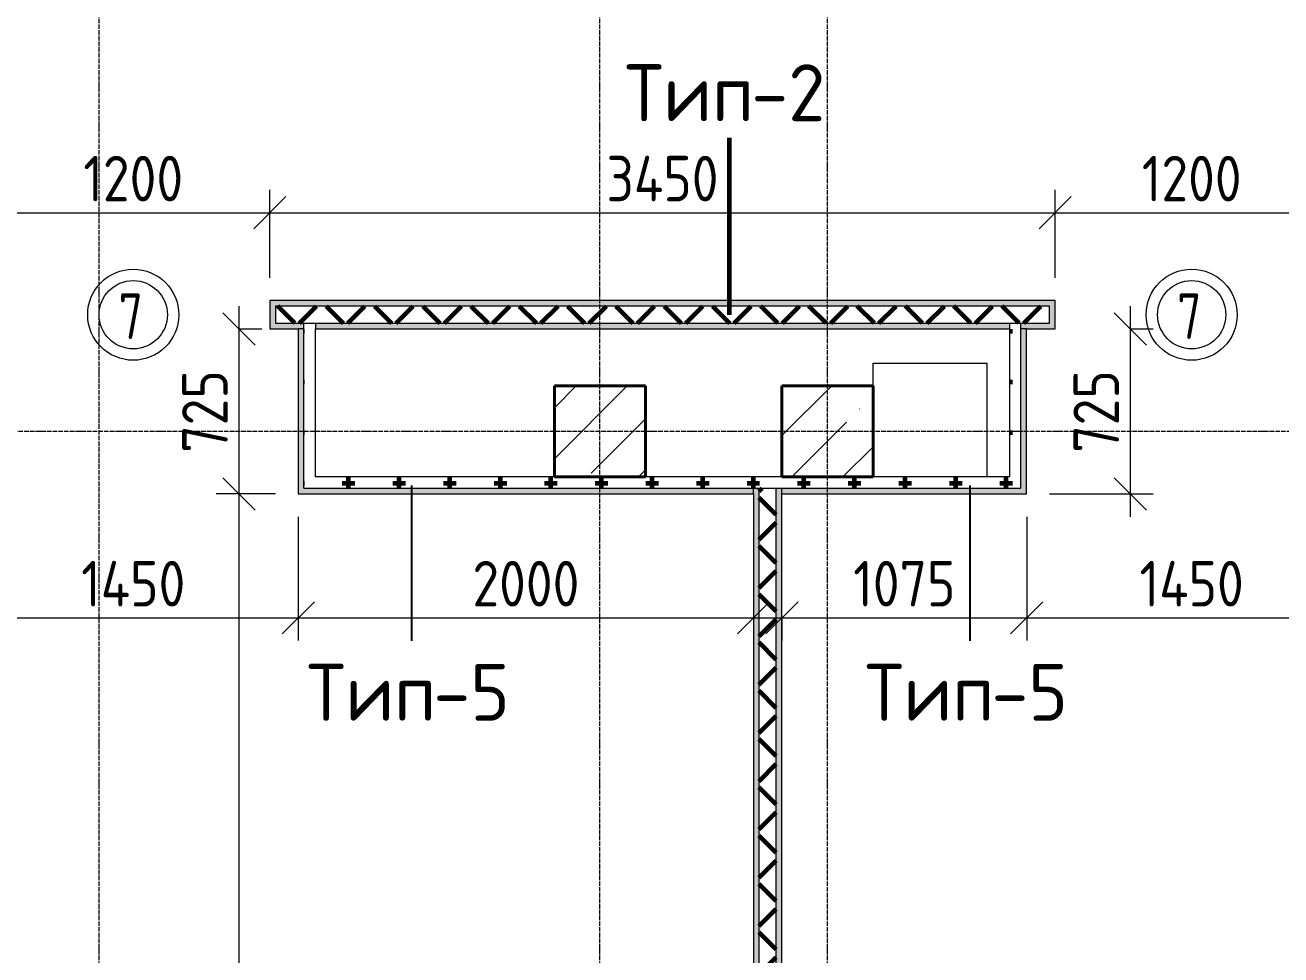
# Model space of a CAD drawing. Header units: millimetres. Extents: x -60946 to 138510, y -262288 to 24501.
# Drawn here: x 12284 to 17801, y -101244 to -97159 of the extents above; entities that cross this region are included whole.
import ezdxf

# ---------------------------------------------------------------- set-up
doc = ezdxf.new("R2010")
doc.units = ezdxf.units.MM
doc.linetypes.add('ADSK_Линия сетки', pattern=[25, 20, -2.5, 0, -2.5])
for name, color, linetype, lineweight in [('2)Тип-2', 3, 'Continuous', 60), ('2)Тип-5', 1, 'Continuous', 60), ('Марки дверей', 7, 'Continuous', 20), ('Несущие колонны', 7, 'Continuous', 18), ('Оси', 7, 'Continuous', 9), ('Перекрытие', 7, 'Continuous', 18), ('Размеры', 7, 'Continuous', 9), ('Стены внутренние', 7, 'Continuous', 18), ('Стены штриховка', 7, 'Continuous', 9)]:
    doc.layers.add(name, color=color, linetype=linetype, lineweight=lineweight)
doc.styles.add('GOST Common_3', font='', dxfattribs={"width": 0.9, "height": 200})
doc.styles.add('GOST Common_4', font='', dxfattribs={"height": 250})
doc.styles.add('GOST Common_B', font='', dxfattribs={"width": 0.8, "height": 200})
doc.styles.get('GOST Common_3').set_extended_font_data('GOST Common')
doc.styles.get('GOST Common_4').set_extended_font_data('GOST Common')
doc.styles.get('GOST Common_B').set_extended_font_data('GOST Common', bold=True)
doc.dimstyles.new('ADSK_Основной_2_0_2', dxfattribs={"dimscale": 304.8, "dimtxt": 201.142999, "dimasz": 0.463911, "dimexe": 0.328084, "dimexo": 0.328084, "dimgap": 0.164042, "dimtad": 1, "dimdec": 3, "dimrnd": 0.001, "dimdsep": 46, "dimtxsty": 'GOST Common_3', "dimblk1": 'OBLIQUE', "dimblk2": 'OBLIQUE', "dimsah": 1, "dimcen": 0.09, "dimdle": 0.328084, "dimazin": 2, "dimtfac": 1, "dimtdec": 4, "dimtix": 1, "dimtmove": 0, "dimatfit": 3, "dimfxl": 1, "dimtvp": 1, "dimtolj": 1, "dimtzin": 0, "dimlwd": 20, "dimlwe": 20, "dimarcsym": 2})
pattern_1 = [(45, (9.36, -97949.04), (-224.5064, 224.5064), []), (45, (233.87, -97949.04), (-224.5064, 224.5064), [396.875, -79.375, 3.353, -76.022])]
pattern_2 = [(0, (9.36, -97949.04), (111.125, 111.125), [55.562, -166.687]), (90, (37.14, -97976.82), (-111.125, 111.125), [55.562, -166.687])]
pattern_3 = [(45, (9.36, -97949.04), (-106.066, 106.066), []), (135, (9.36, -97949.04), (-106.066, -106.066), [])]

# ---------------------------------------------------------------- blocks, each defined once
blk = doc.blocks.new('ADSK_КолоннаЖБ_Прямоугольная - 400x400 мм-1807143-Кладочный план 2-го этаж')
at = {"layer": 'Несущие колонны', "lineweight": 40}
for p, q in [((-200, 200), (200, 200)), ((-200, -200), (-200, 200)), ((200, 200), (200, -200)), ((200, -200), (-200, -200))]:
    blk.add_line(p, q, dxfattribs=at)
blk = doc.blocks.new('_Oblique')
at = {"color": 0, "linetype": 'ByBlock', "lineweight": -2}
blk.add_line((-0.5, -0.5), (0.5, 0.5), dxfattribs=at)
blk = doc.blocks.new('*D4837')
at = {"layer": 'Defpoints', "color": 0, "transparency": 16777216}
for p in [(13484.4, -99219.1), (12034.4, -99663.3), (13484.4, -99763.3)]:
    blk.add_point(p, dxfattribs=at)
at = {"layer": 'Размеры', "color": 0, "lineweight": 20, "transparency": 16777216}
for p, q in [((13484.4, -99319.1), (13484.4, -99863.3)), ((11934.4, -99763.3), (13584.4, -99763.3)), ((12034.4, -99763.3), (12034.4, -99863.3))]:
    blk.add_line(p, q, dxfattribs=at)
at = {"layer": 'Размеры', "color": 0, "lineweight": 20, "transparency": 16777216, "xscale": 141.4, "yscale": 141.4, "zscale": 141.4, "rotation": 180}
blk.add_blockref('_Oblique', (12034.4, -99763.3), dxfattribs=at)
at = {"layer": 'Размеры', "color": 0, "lineweight": 20, "transparency": 16777216, "xscale": 141.4, "yscale": 141.4, "zscale": 141.4}
blk.add_blockref('_Oblique', (13484.4, -99763.3), dxfattribs=at)
at = {"layer": 'Размеры', "color": 0, "lineweight": 9, "transparency": 16777216, "insert": (12759.4, -99613.3), "char_height": 200, "width": 580.928, "attachment_point": 5, "style": 'GOST Common_3'}
blk.add_mtext('\\A1;1450', dxfattribs=at)
blk = doc.blocks.new('*D4838')
at = {"layer": 'Defpoints', "color": 0, "transparency": 16777216}
for p in [(13484.4, -99219.1), (15484.4, -99663.3), (15484.4, -99763.3)]:
    blk.add_point(p, dxfattribs=at)
at = {"layer": 'Размеры', "color": 0, "lineweight": 20, "transparency": 16777216}
for p, q in [((13484.4, -99319.1), (13484.4, -99863.3)), ((13384.4, -99763.3), (15584.4, -99763.3)), ((15484.4, -99763.3), (15484.4, -99863.3))]:
    blk.add_line(p, q, dxfattribs=at)
at = {"layer": 'Размеры', "color": 0, "lineweight": 20, "transparency": 16777216, "xscale": 141.4, "yscale": 141.4, "zscale": 141.4, "rotation": 180}
blk.add_blockref('_Oblique', (13484.4, -99763.3), dxfattribs=at)
at = {"layer": 'Размеры', "color": 0, "lineweight": 20, "transparency": 16777216, "xscale": 141.4, "yscale": 141.4, "zscale": 141.4}
blk.add_blockref('_Oblique', (15484.4, -99763.3), dxfattribs=at)
at = {"layer": 'Размеры', "color": 0, "lineweight": 9, "transparency": 16777216, "insert": (14484.4, -99613.3), "char_height": 200, "width": 605.475, "attachment_point": 5, "style": 'GOST Common_3'}
blk.add_mtext('\\A1;2000', dxfattribs=at)
blk = doc.blocks.new('*D4840')
at = {"layer": 'Defpoints', "color": 0, "transparency": 16777216}
for p in [(13359.4, -97983.5), (12159.4, -98369.1), (13359.4, -98369.1)]:
    blk.add_point(p, dxfattribs=at)
at = {"layer": 'Размеры', "color": 0, "lineweight": 20, "transparency": 16777216}
for p, q in [((12159.4, -98269.1), (12159.4, -97883.5)), ((13359.4, -98269.1), (13359.4, -97883.5)), ((12059.4, -97983.5), (13459.4, -97983.5))]:
    blk.add_line(p, q, dxfattribs=at)
at = {"layer": 'Размеры', "color": 0, "lineweight": 20, "transparency": 16777216, "xscale": 141.4, "yscale": 141.4, "zscale": 141.4, "rotation": 180}
blk.add_blockref('_Oblique', (12159.4, -97983.5), dxfattribs=at)
at = {"layer": 'Размеры', "color": 0, "lineweight": 20, "transparency": 16777216, "xscale": 141.4, "yscale": 141.4, "zscale": 141.4}
blk.add_blockref('_Oblique', (13359.4, -97983.5), dxfattribs=at)
at = {"layer": 'Размеры', "color": 0, "lineweight": 9, "transparency": 16777216, "insert": (12759.4, -97833.5), "char_height": 200, "width": 560.473, "attachment_point": 5, "style": 'GOST Common_3'}
blk.add_mtext('\\A1;1200', dxfattribs=at)
blk = doc.blocks.new('*D4841')
at = {"layer": 'Defpoints', "color": 0, "transparency": 16777216}
for p in [(16809.4, -97983.5), (13359.4, -98369.1), (16809.4, -98369.1)]:
    blk.add_point(p, dxfattribs=at)
at = {"layer": 'Размеры', "color": 0, "lineweight": 20, "transparency": 16777216}
for p, q in [((13359.4, -98269.1), (13359.4, -97883.5)), ((16809.4, -98269.1), (16809.4, -97883.5)), ((13259.4, -97983.5), (16909.4, -97983.5))]:
    blk.add_line(p, q, dxfattribs=at)
at = {"layer": 'Размеры', "color": 0, "lineweight": 20, "transparency": 16777216, "xscale": 141.4, "yscale": 141.4, "zscale": 141.4, "rotation": 180}
blk.add_blockref('_Oblique', (13359.4, -97983.5), dxfattribs=at)
at = {"layer": 'Размеры', "color": 0, "lineweight": 20, "transparency": 16777216, "xscale": 141.4, "yscale": 141.4, "zscale": 141.4}
blk.add_blockref('_Oblique', (16809.4, -97983.5), dxfattribs=at)
at = {"layer": 'Размеры', "color": 0, "lineweight": 9, "transparency": 16777216, "insert": (15084.4, -97833.5), "char_height": 200, "width": 625.93, "attachment_point": 5, "style": 'GOST Common_3'}
blk.add_mtext('\\A1;3450', dxfattribs=at)
blk = doc.blocks.new('*D4842')
at = {"layer": 'Defpoints', "color": 0, "transparency": 16777216}
for p in [(18009.4, -97983.5), (16809.4, -98369.1), (18009.4, -98369.1)]:
    blk.add_point(p, dxfattribs=at)
at = {"layer": 'Размеры', "color": 0, "lineweight": 20, "transparency": 16777216}
for p, q in [((16809.4, -98269.1), (16809.4, -97883.5)), ((18009.4, -98269.1), (18009.4, -97883.5)), ((16709.4, -97983.5), (18109.4, -97983.5))]:
    blk.add_line(p, q, dxfattribs=at)
at = {"layer": 'Размеры', "color": 0, "lineweight": 20, "transparency": 16777216, "xscale": 141.4, "yscale": 141.4, "zscale": 141.4, "rotation": 180}
blk.add_blockref('_Oblique', (16809.4, -97983.5), dxfattribs=at)
at = {"layer": 'Размеры', "color": 0, "lineweight": 20, "transparency": 16777216, "xscale": 141.4, "yscale": 141.4, "zscale": 141.4}
blk.add_blockref('_Oblique', (18009.4, -97983.5), dxfattribs=at)
at = {"layer": 'Размеры', "color": 0, "lineweight": 9, "transparency": 16777216, "insert": (17409.4, -97833.5), "char_height": 200, "width": 560.473, "attachment_point": 5, "style": 'GOST Common_3'}
blk.add_mtext('\\A1;1200', dxfattribs=at)
blk = doc.blocks.new('*D4846')
at = {"layer": 'Defpoints', "color": 0, "transparency": 16777216}
for p in [(13224.1, -99219.1), (13484.4, -99219.1), (13124.1, -104894.1)]:
    blk.add_point(p, dxfattribs=at)
at = {"layer": 'Размеры', "color": 0, "lineweight": 20, "transparency": 16777216}
for p, q in [((13224.1, -104994.1), (13224.1, -99119.1)), ((13384.4, -99219.1), (13124.1, -99219.1)), ((13224.1, -104894.1), (13324.1, -104894.1))]:
    blk.add_line(p, q, dxfattribs=at)
at = {"layer": 'Размеры', "color": 0, "lineweight": 20, "transparency": 16777216, "xscale": 141.4, "yscale": 141.4, "zscale": 141.4}
for p, rotation in [((13224.1, -99219.1), 90), ((13224.1, -104894.1), 270)]:
    blk.add_blockref('_Oblique', p, dxfattribs=dict(at, rotation=rotation))
at = {"layer": 'Размеры', "color": 0, "lineweight": 9, "transparency": 16777216, "insert": (13074.1, -102056.6), "char_height": 200, "width": 605.475, "attachment_point": 5, "rotation": 90, "style": 'GOST Common_3'}
blk.add_mtext('\\A1;5675', dxfattribs=at)
blk = doc.blocks.new('*D4847')
at = {"layer": 'Defpoints', "color": 0, "transparency": 16777216}
for p in [(13124.1, -98494.1), (13224.1, -98494.1), (13484.4, -99219.1)]:
    blk.add_point(p, dxfattribs=at)
at = {"layer": 'Размеры', "color": 0, "lineweight": 20, "transparency": 16777216}
for p, q in [((13224.1, -99319.1), (13224.1, -98394.1)), ((13224.1, -98494.1), (13324.1, -98494.1)), ((13384.4, -99219.1), (13124.1, -99219.1))]:
    blk.add_line(p, q, dxfattribs=at)
at = {"layer": 'Размеры', "color": 0, "lineweight": 20, "transparency": 16777216, "xscale": 141.4, "yscale": 141.4, "zscale": 141.4}
for p, rotation in [((13224.1, -98494.1), 90), ((13224.1, -99219.1), 270)]:
    blk.add_blockref('_Oblique', p, dxfattribs=dict(at, rotation=rotation))
at = {"layer": 'Размеры', "color": 0, "lineweight": 9, "transparency": 16777216, "insert": (13074.1, -98856.6), "char_height": 200, "width": 454.106, "attachment_point": 5, "rotation": 90, "style": 'GOST Common_3'}
blk.add_mtext('\\A1;725', dxfattribs=at)
blk = doc.blocks.new('*D4848')
at = {"layer": 'Defpoints', "color": 0, "transparency": 16777216}
for p in [(16684.4, -99219.1), (15609.4, -99663.3), (16684.4, -99763.3)]:
    blk.add_point(p, dxfattribs=at)
at = {"layer": 'Размеры', "color": 0, "lineweight": 20, "transparency": 16777216}
for p, q in [((16684.4, -99319.1), (16684.4, -99863.3)), ((15509.4, -99763.3), (16784.4, -99763.3)), ((15609.4, -99763.3), (15609.4, -99863.3))]:
    blk.add_line(p, q, dxfattribs=at)
at = {"layer": 'Размеры', "color": 0, "lineweight": 20, "transparency": 16777216, "xscale": 141.4, "yscale": 141.4, "zscale": 141.4, "rotation": 180}
blk.add_blockref('_Oblique', (15609.4, -99763.3), dxfattribs=at)
at = {"layer": 'Размеры', "color": 0, "lineweight": 20, "transparency": 16777216, "xscale": 141.4, "yscale": 141.4, "zscale": 141.4}
blk.add_blockref('_Oblique', (16684.4, -99763.3), dxfattribs=at)
at = {"layer": 'Размеры', "color": 0, "lineweight": 9, "transparency": 16777216, "insert": (16146.9, -99613.3), "char_height": 200, "width": 560.473, "attachment_point": 5, "style": 'GOST Common_3'}
blk.add_mtext('\\A1;1075', dxfattribs=at)
blk = doc.blocks.new('*D4849')
at = {"layer": 'Defpoints', "color": 0, "transparency": 16777216}
for p in [(16684.4, -99219.1), (18134.4, -99219.1), (18134.4, -99763.3)]:
    blk.add_point(p, dxfattribs=at)
at = {"layer": 'Размеры', "color": 0, "lineweight": 20, "transparency": 16777216}
for p, q in [((16684.4, -99319.1), (16684.4, -99863.3)), ((18134.4, -99319.1), (18134.4, -99863.3)), ((16584.4, -99763.3), (18234.4, -99763.3))]:
    blk.add_line(p, q, dxfattribs=at)
at = {"layer": 'Размеры', "color": 0, "lineweight": 20, "transparency": 16777216, "xscale": 141.4, "yscale": 141.4, "zscale": 141.4, "rotation": 180}
blk.add_blockref('_Oblique', (16684.4, -99763.3), dxfattribs=at)
at = {"layer": 'Размеры', "color": 0, "lineweight": 20, "transparency": 16777216, "xscale": 141.4, "yscale": 141.4, "zscale": 141.4}
blk.add_blockref('_Oblique', (18134.4, -99763.3), dxfattribs=at)
at = {"layer": 'Размеры', "color": 0, "lineweight": 9, "transparency": 16777216, "insert": (17409.4, -99613.3), "char_height": 200, "width": 580.928, "attachment_point": 5, "style": 'GOST Common_3'}
blk.add_mtext('\\A1;1450', dxfattribs=at)
blk = doc.blocks.new('*D4851')
at = {"layer": 'Defpoints', "color": 0, "transparency": 16777216}
for p in [(17040, -98494.1), (17140, -98494.1), (16684.4, -99219.1)]:
    blk.add_point(p, dxfattribs=at)
at = {"layer": 'Размеры', "color": 0, "lineweight": 20, "transparency": 16777216}
for p, q in [((17140, -99319.1), (17140, -98394.1)), ((17140, -98494.1), (17240, -98494.1)), ((16784.4, -99219.1), (17240, -99219.1))]:
    blk.add_line(p, q, dxfattribs=at)
at = {"layer": 'Размеры', "color": 0, "lineweight": 20, "transparency": 16777216, "xscale": 141.4, "yscale": 141.4, "zscale": 141.4}
for p, rotation in [((17140, -98494.1), 90), ((17140, -99219.1), 270)]:
    blk.add_blockref('_Oblique', p, dxfattribs=dict(at, rotation=rotation))
at = {"layer": 'Размеры', "color": 0, "lineweight": 9, "transparency": 16777216, "insert": (16990, -98856.6), "char_height": 200, "width": 454.106, "attachment_point": 5, "rotation": 90, "style": 'GOST Common_3'}
blk.add_mtext('\\A1;725', dxfattribs=at)
blk = doc.blocks.new('М_двери1 - Марка экземпляра 2-3719212-Кладочный план 2-го этаж')
at = {"layer": 'Марки дверей'}
for radius in [2, 1.5]:
    blk.add_circle((0, 0), radius, dxfattribs=at)

msp = doc.modelspace()

# ---------------------------------------------------------------- hatches: boundary and pattern name
at = {"layer": '2)Тип-2'}
h = msp.add_hatch(color=256, dxfattribs=at)
h.paths.add_polyline_path([(8609.3615, -98394.0666), (8709.3615, -98394.0666), (8709.3615, -98369.0666), (8609.3615, -98369.0666)])
h.paths.add_polyline_path([(22134.3615, -98394.0666), (22134.3615, -98369.0666), (18034.3615, -98369.0666), (18034.3615, -98394.0666), (22109.3615, -98394.0666)])
h.paths.add_polyline_path([(9272.9461, -98394.0666), (12134.3615, -98394.0666), (12134.3615, -98369.0666), (8784.3615, -98369.0666), (8784.3615, -98394.0666)])
h.paths.add_polyline_path([(16784.3615, -98394.0666), (16784.3615, -98369.0666), (13384.3615, -98369.0666), (13384.3615, -98394.0666), (15788.0744, -98394.0666)])
h = msp.add_hatch(color=256, dxfattribs=at)
h.paths.add_polyline_path([(9272.9461, -98494.0666), (9709.3615, -98494.0666), (9709.3615, -98469.0666), (8659.3615, -98469.0666), (8659.3615, -98494.0666)])
h.paths.add_polyline_path([(9759.3615, -98494.0666), (11959.3615, -98494.0666), (11959.3615, -98469.0666), (9759.3615, -98469.0666)])
h.paths.add_polyline_path([(19239.3615, -98494.0666), (22034.3615, -98494.0666), (22034.3615, -98469.0666), (19214.3615, -98469.0666), (19214.3615, -98494.0666)])
h.paths.add_polyline_path([(18683.6869, -98494.0666), (19164.3615, -98494.0666), (19164.3615, -98469.0666), (18209.3615, -98469.0666), (18209.3615, -98494.0666)])
h.paths.add_polyline_path([(18159.3615, -98494.0666), (18159.3615, -98469.0666), (18034.3615, -98469.0666), (18034.3615, -98369.0666), (18009.3615, -98369.0666), (18009.3615, -98494.0666), (18134.3615, -98494.0666)])
h.paths.add_polyline_path([(12034.3615, -98494.0666), (12159.3615, -98494.0666), (12159.3615, -98369.0666), (12134.3615, -98369.0666), (12134.3615, -98469.0666), (12009.3615, -98469.0666), (12009.3615, -98494.0666)])
h.paths.add_polyline_path([(13484.3615, -98494.0666), (13509.3615, -98494.0666), (13509.3615, -98469.0666), (13384.3615, -98469.0666), (13384.3615, -98369.0666), (13359.3615, -98369.0666), (13359.3615, -98494.0666)])
h.paths.add_polyline_path([(13559.3615, -98494.0666), (16609.3615, -98494.0666), (16609.3615, -98469.0666), (13559.3615, -98469.0666)])
h.paths.add_polyline_path([(16684.3615, -98494.0666), (16809.3615, -98494.0666), (16809.3615, -98369.0666), (16784.3615, -98369.0666), (16784.3615, -98469.0666), (16659.3615, -98469.0666), (16659.3615, -98494.0666)])
h = msp.add_hatch(dxfattribs=at)
h.set_pattern_fill('FP_4', color=256, style=0, pattern_type=2)
h.set_pattern_definition(pattern_3)
h.paths.add_polyline_path([(8659.3615, -98469.0666), (12134.3615, -98469.0666), (12134.3615, -98394.0666), (8659.3615, -98394.0666)])
h.paths.add_polyline_path([(13559.3615, -98469.0666), (16784.3615, -98469.0666), (16784.3615, -98394.0666), (13384.3615, -98394.0666), (13384.3615, -98469.0666), (13509.3615, -98469.0666)])
h.paths.add_polyline_path([(18034.3615, -98469.0666), (22109.3615, -98469.0666), (22109.3615, -98394.0666), (18034.3615, -98394.0666)])
for points in [[(15509.3615, -104894.0666), (15509.3615, -99194.0666), (15484.3615, -99194.0666), (15484.3615, -104894.0666)], [(15609.3615, -104894.0666), (15609.3615, -99194.0666), (15584.3615, -99194.0666), (15584.3615, -104894.0666)]]:
    msp.add_hatch(color=256, dxfattribs=at).paths.add_polyline_path(points)
h = msp.add_hatch(dxfattribs=at)
h.set_pattern_fill('FP_4', color=256, style=0, pattern_type=2)
h.set_pattern_definition(pattern_3)
h.paths.add_polyline_path([(15584.3615, -104894.0666), (15584.3615, -99194.0666), (15509.3615, -99194.0666), (15509.3615, -104894.0666)])
at = {"layer": '2)Тип-5', "true_color": 0xd50000}
h = msp.add_hatch(dxfattribs=at)
h.set_pattern_fill('FP_7', color=12, style=0, pattern_type=2)
h.set_pattern_definition(pattern_2)
h.paths.add_polyline_path([(13559.3615, -99144.0666), (13559.3615, -98469.0666), (13509.3615, -98469.0666), (13509.3615, -99144.0666)])
h = msp.add_hatch(dxfattribs=at)
h.set_pattern_fill('FP_7', color=12, style=0, pattern_type=2)
h.set_pattern_definition(pattern_2)
h.paths.add_polyline_path([(16609.3615, -99194.0666), (16659.3615, -99194.0666), (16659.3615, -98469.0666), (16609.3615, -98469.0666), (16609.3615, -99144.0666)])
for points in [[(13484.3615, -99194.0666), (13509.3615, -99194.0666), (13509.3615, -98494.0666), (13484.3615, -98494.0666), (13484.3615, -99144.0666)], [(16684.3615, -99219.0666), (16684.3615, -98494.0666), (16659.3615, -98494.0666), (16659.3615, -99219.0666)]]:
    msp.add_hatch(color=12, dxfattribs=at).paths.add_polyline_path(points)
h = msp.add_hatch(dxfattribs=at)
h.set_pattern_fill('FP_7', color=12, style=0, pattern_type=2)
h.set_pattern_definition(pattern_2)
h.paths.add_polyline_path([(15484.3615, -99194.0666), (16609.3615, -99194.0666), (16609.3615, -99144.0666), (13509.3615, -99144.0666), (13509.3615, -99194.0666)])
h = msp.add_hatch(color=12, dxfattribs=at)
h.paths.add_polyline_path([(16609.3615, -99219.0666), (16659.3615, -99219.0666), (16659.3615, -99194.0666), (15609.3615, -99194.0666), (15609.3615, -99219.0666), (15788.0744, -99219.0666)])
h.paths.add_polyline_path([(15484.3615, -99219.0666), (15484.3615, -99194.0666), (13484.3615, -99194.0666), (13484.3615, -99219.0666)])
at = {"layer": 'Несущие колонны', "lineweight": 9}
h = msp.add_hatch(dxfattribs=at)
h.set_pattern_fill('FP_1', color=256, style=0, pattern_type=2)
h.set_pattern_definition(pattern_1)
h.paths.add_polyline_path([(14609.3615, -99144.0666), (15009.3615, -99144.0666), (15009.3615, -98744.0666), (14609.3615, -98744.0666)])
h = msp.add_hatch(dxfattribs=at)
h.set_pattern_fill('FP_1', color=256, style=0, pattern_type=2)
h.set_pattern_definition(pattern_1)
h.paths.add_polyline_path([(15788.0744, -99144.0666), (16009.3615, -99144.0666), (16009.3615, -98744.0666), (15609.3615, -98744.0666), (15609.3615, -99144.0666)])

# ---------------------------------------------------------------- linework, layer by layer
at = {"layer": '2)Тип-2'}
msp.add_line((15378.7689, -98431.5666), (15378.7689, -97653.782), dxfattribs=at)
at = {"layer": '2)Тип-5', "lineweight": 25}
for p, q in [((13982.0048, -99181.5666), (13982.0048, -99864.9129)), ((16434.0578, -99181.5666), (16434.0578, -99864.9129))]:
    msp.add_line(p, q, dxfattribs=at)
at = {"layer": 'Несущие колонны', "lineweight": 9}
for p, q in [((15009.3615, -98744.0666), (14609.3615, -98744.0666)), ((14609.3615, -98744.0666), (14609.3615, -99144.0666)), ((15009.3615, -99144.0666), (15009.3615, -98744.0666)), ((16009.3615, -98744.0666), (15609.3615, -98744.0666)), ((15609.3615, -98744.0666), (15609.3615, -99144.0666)), ((16009.3615, -99144.0666), (16009.3615, -98744.0666)), ((14609.3615, -99144.0666), (15009.3615, -99144.0666)), ((15609.3615, -99144.0666), (16009.3615, -99144.0666))]:
    msp.add_line(p, q, dxfattribs=at)
at = {"layer": 'Оси', "linetype": 'ADSK_Линия сетки', "lineweight": 5}
for p, q in [((12609.3615, -108922.9178), (12609.3615, -87921.5904)), ((14809.3615, -108922.9178), (14809.3615, -87921.5904)), ((15809.3615, -108922.9178), (15809.3615, -87921.5904)), ((62525.08, -98944.0666), (-25230.7352, -98944.0666))]:
    msp.add_line(p, q, dxfattribs=at)
at = {"layer": 'Перекрытие'}
for p, q in [((16009.3615, -98744.0666), (16009.3615, -98644.0666)), ((16009.3615, -98644.0666), (16509.3615, -98644.0666)), ((16509.3615, -98644.0666), (16509.3615, -99144.0666))]:
    msp.add_line(p, q, dxfattribs=at)
at = {"layer": 'Стены внутренние', "lineweight": 5}
for p, q in [((16809.3615, -98369.0666), (13359.3615, -98369.0666)), ((13359.3615, -98369.0666), (13359.3615, -98494.0666)), ((16809.3615, -98494.0666), (16809.3615, -98369.0666)), ((13359.3615, -98494.0666), (13484.3615, -98494.0666)), ((13484.3615, -98494.0666), (13484.3615, -99219.0666)), ((13559.3615, -99144.0666), (13559.3615, -98494.0666)), ((13559.3615, -98494.0666), (16609.3615, -98494.0666)), ((16609.3615, -98494.0666), (16609.3615, -99144.0666)), ((16684.3615, -99219.0666), (16684.3615, -98494.0666)), ((16684.3615, -98494.0666), (16809.3615, -98494.0666)), ((16609.3615, -99144.0666), (13559.3615, -99144.0666)), ((13484.3615, -99219.0666), (15484.3615, -99219.0666)), ((15484.3615, -99219.0666), (15484.3615, -104894.0666)), ((15609.3615, -99219.0666), (16684.3615, -99219.0666)), ((15609.3615, -104894.0666), (15609.3615, -99219.0666))]:
    msp.add_line(p, q, dxfattribs=at)
at = {"layer": 'Стены штриховка', "lineweight": 9}
for p, q in [((16784.3615, -98394.0666), (13384.3615, -98394.0666)), ((13384.3615, -98394.0666), (13384.3615, -98469.0666)), ((16784.3615, -98469.0666), (16784.3615, -98394.0666)), ((13384.3615, -98469.0666), (16659.3615, -98469.0666)), ((13509.3615, -99194.0666), (13509.3615, -98469.0666)), ((13559.3615, -98469.0666), (13559.3615, -98494.0666)), ((16609.3615, -98469.0666), (16609.3615, -98494.0666)), ((16609.3615, -98469.0666), (16784.3615, -98469.0666)), ((16659.3615, -99194.0666), (16659.3615, -98469.0666)), ((13509.3615, -98494.0666), (13484.3615, -98494.0666)), ((16684.3615, -98494.0666), (16659.3615, -98494.0666)), ((13509.3615, -99194.0666), (16659.3615, -99194.0666)), ((15484.3615, -99219.0666), (15484.3615, -99194.0666)), ((15509.3615, -104894.0666), (15509.3615, -99194.0666)), ((15584.3615, -104894.0666), (15584.3615, -99194.0666)), ((15609.3615, -99219.0666), (15609.3615, -99194.0666))]:
    msp.add_line(p, q, dxfattribs=at)

# ---------------------------------------------------------------- block references
at = {"layer": 'Марки дверей', "xscale": 99.99999999999993, "yscale": 99.99999999999993, "zscale": 99.99999999999993}
for p in [(12759.3615, -98431.5666), (17409.3615, -98431.5666)]:
    msp.add_blockref('М_двери1 - Марка экземпляра 2-3719212-Кладочный план 2-го этаж', p, dxfattribs=at)
at = {"layer": 'Несущие колонны', "lineweight": 40, "rotation": 89.9999999999999}
for p in [(14809.3615, -98944.0666), (15809.3615, -98944.0666)]:
    msp.add_blockref('ADSK_КолоннаЖБ_Прямоугольная - 400x400 мм-1807143-Кладочный план 2-го этаж', p, dxfattribs=at)

# ---------------------------------------------------------------- texts
at = {"layer": '2)Тип-2', "color": 116, "lineweight": 9, "true_color": 0x008040, "char_height": 250, "attachment_point": 1, "style": 'GOST Common_4'}
for s, insert, width in [('Тип', (14918.7689, -97331.3549), 673.4175), ('-2', (15474.3939, -97331.3549), 432.91125)]:
    msp.add_mtext(s, dxfattribs=dict(at, insert=insert, width=width))
at = {"layer": '2)Тип-5', "color": 116, "lineweight": 9, "true_color": 0x008040, "char_height": 250, "attachment_point": 1, "style": 'GOST Common_4'}
for s, insert, width in [('Тип', (13522.0048, -99965.4858), 673.4175), ('Тип', (15974.0578, -99965.4858), 673.4175), ('-5', (14077.6298, -99965.4858), 432.91125), ('-5', (16529.6828, -99965.4858), 432.91125)]:
    msp.add_mtext(s, dxfattribs=dict(at, insert=insert, width=width))
at = {"layer": 'Марки дверей', "lineweight": 5, "char_height": 200, "width": 147.5105, "attachment_point": 1, "style": 'GOST Common_B'}
for insert in [(12695.3041, -98337.9076), (17345.3041, -98337.9076)]:
    msp.add_mtext('\\fGOST Common|b1|i0|c204|p34|;\\W.8;7', dxfattribs=dict(at, insert=insert))

# ---------------------------------------------------------------- dimensions: what is measured, and where the dimension line sits
at = {"layer": 'Размеры', "lineweight": 9}
for base, p1, p2, override, picture, middle in [((13359.3615, -97983.4957), (12159.3615, -98369.0666), (13359.3615, -98369.0666), {"dimpost": '<>', "dimfxl": 1200}, '*D4840', (12759.3615, -97833.4957)), ((16809.3615, -97983.4957), (13359.3615, -98369.0666), (16809.3615, -98369.0666), {"dimpost": '<>', "dimfxl": 3450}, '*D4841', (15084.3615, -97833.4957)), ((18009.3615, -97983.4957), (16809.3615, -98369.0666), (18009.3615, -98369.0666), {"dimpost": '<>', "dimfxl": 1200}, '*D4842', (17409.3615, -97833.4957)), ((13484.3615, -99763.2536), (12034.3615, -99663.2687), (13484.3615, -99219.0666), {"dimpost": '<>', "dimfxl": 1516.514277}, '*D4837', (12759.3615, -99613.2536)), ((15484.3615, -99763.2536), (13484.3615, -99219.0666), (15484.3615, -99663.2687), {"dimpost": '<>', "dimfxl": 2048.73511}, '*D4838', (14484.3615, -99613.2536)), ((16684.3615, -99763.2536), (15609.3615, -99663.2687), (16684.3615, -99219.0666), {"dimpost": '<>', "dimfxl": 1163.159728}, '*D4848', (16146.8615, -99613.2536)), ((18134.3615, -99763.2536), (16684.3615, -99219.0666), (18134.3615, -99219.0666), {"dimpost": '<>', "dimfxl": 1450}, '*D4849', (17409.3615, -99613.2536))]:
    dim = msp.add_linear_dim(base=base, p1=p1, p2=p2, dimstyle='ADSK_Основной_2_0_2', override=override, dxfattribs=at)
    dim.commit()
    dim.dimension.update_dxf_attribs({"geometry": picture, "text_midpoint": middle})
for base, p1, p2, override, picture, middle in [((13224.0766, -98494.0666), (13484.3615, -99219.0666), (13124.0917, -98494.0666), {"dimpost": '<>', "dimfxl": 809.579707}, '*D4847', (13074.0766, -98856.5666)), ((17140.0048, -98494.0666), (16684.3615, -99219.0666), (17040.0199, -98494.0666), {"dimpost": '<>', "dimfxl": 807.538167}, '*D4851', (16990.0048, -98856.5666)), ((13224.0766, -99219.0666), (13124.0917, -104894.0666), (13484.3615, -99219.0666), {"dimpost": '<>', "dimfxl": 5686.424123}, '*D4846', (13074.0766, -102056.5666))]:
    dim = msp.add_linear_dim(base=base, p1=p1, p2=p2, angle=90, dimstyle='ADSK_Основной_2_0_2', override=override, dxfattribs=at)
    dim.commit()
    dim.dimension.update_dxf_attribs({"geometry": picture, "text_midpoint": middle})

doc.saveas('drawing.dxf')
